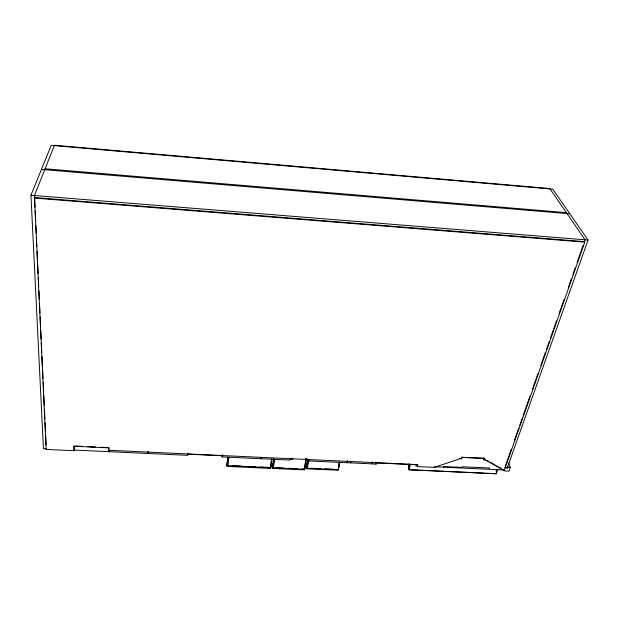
<?xml version="1.0" encoding="UTF-8"?>
<svg xmlns="http://www.w3.org/2000/svg" width="619" height="619" viewBox="0 0 619 619"><rect width="100%" height="100%" fill="white"/><g stroke="black" fill="none" stroke-linecap="round" stroke-linejoin="round"><path stroke-width="0.93" d="M292.748 458.826L292.694 458.199L292.524 459.19L290.125 459.081L289.963 460.064L222.182 456.93L222.19 455.042M435.25 466.788L503.99 469.976L504.222 470.587L485.366 459.963L483.547 459.871L484.05 458.339L462.006 457.286L461.526 458.826L459.816 458.741L434.468 467.36L417.322 466.571L417.856 464.637L108.696 450.268L108.712 447.877L73.947 446.253L74.048 450.709L46.139 449.425L34.525 197.554L584.429 241.627L584.785 242.137L504.106 470.904L508.965 471.129L510.311 467.36L508.617 462.904M108.782 451.677L108.812 447.591L108.712 448.226M496.392 469.101L496.276 473.767L409.012 469.782L408.625 469.689L408.834 463.917M409.221 464.111L409.012 469.782L410.49 464.296M148.111 453.503L148.196 451.475L148.127 452.102M187.921 453.951L187.959 453.325L187.805 455.336L74.179 450.075L74.048 450.709M307.767 459.724L306.714 468.8L338.384 470.231L339.251 461.936M271.532 458.872L270.743 468.397L226.956 466.424L227.645 457.116M227.544 461.124L227.15 465.79L228.086 457.325M227.699 459.252L227.854 457.387M226.941 465.519L270.704 467.755L271.563 459.128M222.182 456.93L222.391 454.926M305.786 458.555L304.687 469.883L272.646 468.436L273.466 458.965M273.25 463.02L272.755 467.786L274.031 459.228M273.443 461.109L273.644 459.205M226.956 465.782L227.885 457.317M228.953 457.395L228.009 465.565M274.666 459.29L273.389 467.817L272.608 467.778L304.618 469.225L305.832 458.787M307.581 459.507L306.598 468.258L338.299 469.689L339.831 462.323M307.628 459.716L306.598 468.258L308.092 459.917M338.299 469.689L339.313 462.138M261.071 458.725L261.257 457.402M270.704 467.755L271.95 459.36M272.608 467.778L273.892 459.221M108.696 450.268L108.797 449.642M304.618 469.225L306.467 458.826M306.738 468.266L308.239 459.925M307.372 468.297L308.866 459.987M91.372 447.065L91.488 446.438M73.955 446.601L74.087 445.966L74.179 450.075M347.066 462.71L347.483 460.753L347.584 461.372M350.64 462.873L350.919 461.573M372.042 463.863L372.499 461.921M375.269 464.018L375.733 462.068L375.857 462.687M46.139 449.425L46.293 448.79L43.446 448.659L30.95 195.248L51.207 145.364L552.813 189.197L588.05 240.04L507.456 467.399L507.681 468.01L505.166 467.894L504.942 467.275L507.456 467.399M417.322 466.571L417.516 464.668M443.529 467.175L443.715 466.533L462.045 467.384L462.246 466.749L489.583 468.018L489.366 468.653M483.841 458.981L483.625 458.37L461.612 457.317L461.526 458.826M497.831 469.272L496.276 473.767L486.163 473.233M505.259 466.37L511.348 449.084M514.234 440.89L518.722 428.155M519.689 425.423L522.568 417.237M523.21 415.419L529.941 396.307M532.51 389.026L537.957 373.559M540.844 365.372L545.331 352.637M546.291 349.905L549.177 341.711M550.453 338.075L556.543 320.789M559.112 313.508L563.917 299.859M568.404 287.123L571.291 278.929M572.892 274.379L575.136 268.012M577.063 262.557L583.152 245.263M584.429 241.627L585.071 239.801L549.827 188.547L54.472 145.233L34.424 195.527L34.974 207.179M507.681 468.01L507.719 466.641M311.357 468.266L320.959 468.699M324.797 468.877L334.399 469.31M275.246 467.67L283.757 468.049M288.493 468.266L297.004 468.653M302.683 468.908L304.571 468.993M232.752 465.782L241.286 466.161M246.973 466.424L255.508 466.803M260.243 467.02L270.673 467.492M75 446.005L82.327 446.353M87.828 446.609L95.341 446.957M101.114 447.228L107.853 447.545M507.951 467.252L510.311 467.36M187.89 454.168L222.306 455.762M417.16 465.952L415.813 465.89L416.123 464.768L376.909 462.942L376.638 464.08L309.098 460.954L309.276 459.971L306.892 459.855L307.063 458.872L307.132 459.491M408.625 469.689L484.251 473.148M30.95 195.248L588.05 240.04M34.316 198.065L584.785 242.137M41.442 169.413L569.867 213.81M45.086 168.778L566.4 212.65M108.789 451.591L109.718 451.723M486.789 460.273L488.43 461.194M490.07 462.122L494.983 464.892M496.624 465.813L498.256 466.741M499.897 467.662L501.537 468.591M485.149 459.352L485.366 459.963M484.05 458.339L483.841 457.727L483.547 459.871M461.612 457.317L461.805 457.936M459.623 458.13L459.816 458.741M434.29 466.749L434.468 467.36M35.151 211.033L35.6 220.658M35.832 225.471L36.188 233.17M36.413 237.982L36.823 246.648M37.047 251.461L37.45 260.127M37.682 264.94L38.084 273.598M38.262 277.451L38.672 286.117M38.896 290.93L39.306 299.588M39.484 303.442L39.933 313.067M40.111 316.913L40.568 326.538M40.746 330.391L41.156 339.057M41.334 342.903L41.783 352.528M41.968 356.382L42.417 366.007M42.595 369.86L43.005 378.519M43.183 382.372L43.632 391.997M43.817 395.843L44.266 405.476M44.444 409.321L44.893 418.947M45.079 422.8L45.481 431.458M45.667 435.312L46.116 444.937"/></g></svg>
